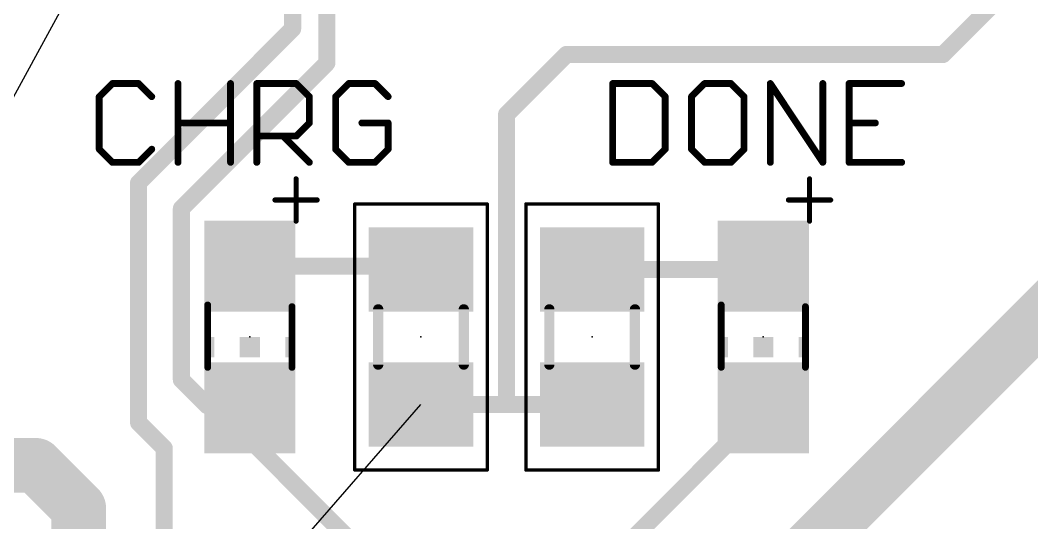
# Model space of a CAD drawing. Extents: x 0 to 46.4, y -16.3 to 38.5.
# Drawn here: x 15.01 to 30.02, y 4.23 to 11.68 of the extents above; entities that cross this region are included whole.
import ezdxf

# ---------------------------------------------------------------- set-up
doc = ezdxf.new("R2010")
doc.units = 0
for name, color, linetype in [('1', 12, 'CONTINUOUS'), ('19', 53, 'CONTINUOUS'), ('21', 40, 'CONTINUOUS'), ('23', 53, 'CONTINUOUS'), ('29', 253, 'CONTINUOUS'), ('39', 12, 'CONTINUOUS'), ('51', 253, 'CONTINUOUS')]:
    doc.layers.add(name, color=color, linetype=linetype)

# ---------------------------------------------------------------- blocks, each defined once
blk = doc.blocks.new('RECT')
blk.add_solid([(-0.5, -0.5), (0.5, -0.5), (-0.5, 0.5), (0.5, 0.5)])

msp = doc.modelspace()

# ---------------------------------------------------------------- linework, layer by layer
at = {"layer": '1'}
for points, const_width in [([(19.05, 11.557), (19.05, 14.478)], 0.254), ([(19.558, 11.049), (19.558, 14.224)], 0.254), ([(28.702, 11.176), (29.591, 12.065)], 0.254), ([(16.764, 9.271), (19.05, 11.557)], 0.254), ([(22.225, 10.287), (23.114, 11.176)], 0.254), ([(23.114, 11.176), (28.702, 11.176)], 0.254), ([(17.399, 8.89), (19.558, 11.049)], 0.254), ([(22.225, 5.985), (22.225, 10.287)], 0.254), ([(16.764, 5.715), (16.764, 9.271)], 0.254), ([(17.399, 6.35), (17.399, 8.89)], 0.254), ([(18.415, 8.035), (20.905, 8.035)], 0.254), ([(20.905, 8.035), (20.955, 7.985)], 0.254), ([(23.495, 7.985), (25.985, 7.985)], 0.254), ([(25.985, 7.985), (26.035, 8.035)], 0.254), ([(26.035, 3.175), (30.48, 7.62)], 0.8128), ([(17.399, 6.35), (17.78, 5.969)], 0.254), ([(17.78, 5.969), (18.381, 5.969)], 0.254), ([(18.381, 5.969), (18.415, 5.935)], 0.254), ([(18.415, 5.935), (18.508, 5.842)], 0.254), ([(18.415, 5.935), (18.542, 5.808)], 0.254), ([(20.955, 5.985), (22.225, 5.985)], 0.254), ([(22.225, 5.985), (23.495, 5.985)], 0.254), ([(23.495, 3.395), (26.035, 5.935)], 0.254), ([(18.542, 5.808), (18.542, 5.334)], 0.254), ([(17.145, 5.334), (16.764, 5.715)], 0.254), ([(12.192, 5.08), (15.24, 5.08)], 0.8128), ([(15.24, 5.08), (15.875, 4.445)], 0.8128), ([(17.145, 1.016), (17.145, 5.334)], 0.254), ([(18.542, 5.334), (20.955, 2.921)], 0.254), ([(15.875, 4.445), (15.875, 2.54)], 0.8128)]:
    msp.add_lwpolyline(points, dxfattribs=dict(at, const_width=const_width))
for points, const_width in [([(18.9865, 11.557, 1), (19.1135, 11.557)], 0.127), ([(19.0949, 11.5121, 1), (19.0051, 11.6019)], 0.127), ([(23.114, 11.2395, 1), (23.114, 11.1125)], 0.127), ([(23.1589, 11.1311, 1), (23.0691, 11.2209)], 0.127), ([(28.6571, 11.2209, 1), (28.7469, 11.1311)], 0.127), ([(28.702, 11.1125, 1), (28.702, 11.2395)], 0.127), ([(19.4945, 11.049, 1), (19.6215, 11.049)], 0.127), ([(19.6029, 11.0041, 1), (19.5131, 11.0939)], 0.127), ([(22.2885, 10.287, 1), (22.1615, 10.287)], 0.127), ([(22.1801, 10.3319, 1), (22.2699, 10.2421)], 0.127), ([(16.8275, 9.271, 1), (16.7005, 9.271)], 0.127), ([(16.7191, 9.3159, 1), (16.8089, 9.2261)], 0.127), ([(17.4625, 8.89, 1), (17.3355, 8.89)], 0.127), ([(17.3541, 8.9349, 1), (17.4439, 8.8451)], 0.127), ([(18.415, 8.0985, 1), (18.415, 7.9715)], 0.127), ([(20.9499, 8.0799, 1), (20.8601, 7.9901)], 0.127), ([(20.905, 7.9715, 1), (20.905, 8.0985)], 0.127), ([(23.495, 8.0485, 1), (23.495, 7.9215)], 0.127), ([(25.985, 7.9215, 1), (25.985, 8.0485)], 0.127), ([(26.0799, 7.9901, 1), (25.9901, 8.0799)], 0.127), ([(20.9101, 7.9401, 1), (20.9999, 8.0299)], 0.127), ([(25.9401, 8.0299, 1), (26.0299, 7.9401)], 0.127), ([(17.4439, 6.3949, 1), (17.3541, 6.3051)], 0.127), ([(17.3355, 6.35, 1), (17.4625, 6.35)], 0.127), ([(17.78, 6.0325, 1), (17.78, 5.9055)], 0.127), ([(17.7351, 5.9241, 1), (17.8249, 6.0139)], 0.127), ([(18.4259, 6.0139, 1), (18.3361, 5.9241)], 0.127), ([(18.4599, 5.9799, 1), (18.3701, 5.8901)], 0.127), ([(18.4599, 5.9799, 1), (18.3701, 5.8901)], 0.127), ([(18.3701, 5.8901, 1), (18.4599, 5.9799)], 0.127), ([(18.381, 5.9055, 1), (18.381, 6.0325)], 0.127), ([(20.955, 6.0485, 1), (20.955, 5.9215)], 0.127), ([(22.225, 6.0485, 1), (22.225, 5.9215)], 0.127), ([(22.1615, 5.985, 1), (22.2885, 5.985)], 0.127), ([(22.225, 5.9215, 1), (22.225, 6.0485)], 0.127), ([(23.495, 5.9215, 1), (23.495, 6.0485)], 0.127), ([(26.0799, 5.8901, 1), (25.9901, 5.9799)], 0.127), ([(18.4631, 5.7971, 1), (18.5529, 5.8869)], 0.127), ([(18.6055, 5.808, 1), (18.4785, 5.808)], 0.127), ([(18.4971, 5.7631, 1), (18.5869, 5.8529)], 0.127), ([(16.8089, 5.7599, 1), (16.7191, 5.6701)], 0.127), ([(16.7005, 5.715, 1), (16.8275, 5.715)], 0.127), ([(15.3837, 5.2237, 1), (15.0963, 4.9363)], 0.4064), ([(15.24, 4.8768, 1), (15.24, 5.2832)], 0.4064), ([(17.2085, 5.334, 1), (17.0815, 5.334)], 0.127), ([(17.1001, 5.2891, 1), (17.1899, 5.3789)], 0.127), ([(18.5869, 5.3789, 1), (18.4971, 5.2891)], 0.127), ([(18.4785, 5.334, 1), (18.6055, 5.334)], 0.127), ([(16.0782, 4.445, 1), (15.6718, 4.445)], 0.4064), ([(15.7313, 4.3013, 1), (16.0187, 4.5887)], 0.4064)]:
    msp.add_lwpolyline(points, format="xyb", dxfattribs=dict(at, const_width=const_width))
at = {"layer": '19'}
for p, q in [((1.54, -13.97), (23.876, 26.996)), ((3.54, -13.97), (20.955, 5.985))]:
    msp.add_line(p, q, dxfattribs=at)
at = {"layer": '21'}
for points, const_width in [([(16.3747, 10.7452), (16.1798, 10.5503)], 0.1016), ([(16.7645, 10.7452), (16.3747, 10.7452)], 0.1016), ([(16.9594, 10.5503), (16.7645, 10.7452)], 0.1016), ([(17.3492, 9.5758), (17.3492, 10.7452)], 0.1016), ([(18.1288, 10.7452), (18.1288, 9.5758)], 0.1016), ([(18.5186, 9.5758), (18.5186, 10.7452)], 0.1016), ([(18.5186, 10.7452), (19.1033, 10.7452)], 0.1016), ([(19.1033, 10.7452), (19.2982, 10.5503)], 0.1016), ([(19.8829, 10.7452), (19.688, 10.5503)], 0.1016), ([(20.2727, 10.7452), (19.8829, 10.7452)], 0.1016), ([(20.4676, 10.5503), (20.2727, 10.7452)], 0.1016), ([(23.7998, 10.7452), (23.7998, 9.5758)], 0.1016), ([(24.3845, 10.7452), (23.7998, 10.7452)], 0.1016), ([(24.5794, 10.5503), (24.3845, 10.7452)], 0.1016), ([(25.1641, 10.7452), (24.9692, 10.5503)], 0.1016), ([(25.5539, 10.7452), (25.1641, 10.7452)], 0.1016), ([(25.7488, 10.5503), (25.5539, 10.7452)], 0.1016), ([(26.1386, 9.5758), (26.1386, 10.7452)], 0.1016), ([(26.1386, 10.7452), (26.9182, 9.5758)], 0.1016), ([(26.9182, 9.5758), (26.9182, 10.7452)], 0.1016), ([(28.0876, 10.7452), (27.308, 10.7452)], 0.1016), ([(27.308, 10.7452), (27.308, 9.5758)], 0.1016), ([(16.1798, 10.5503), (16.1798, 9.7707)], 0.1016), ([(19.2982, 10.5503), (19.2982, 10.1605)], 0.1016), ([(19.688, 10.5503), (19.688, 9.7707)], 0.1016), ([(24.5794, 9.7707), (24.5794, 10.5503)], 0.1016), ([(24.9692, 10.5503), (24.9692, 9.7707)], 0.1016), ([(25.7488, 9.7707), (25.7488, 10.5503)], 0.1016), ([(17.3492, 10.1605), (18.1288, 10.1605)], 0.1016), ([(19.2982, 10.1605), (19.1033, 9.9656)], 0.1016), ([(20.4676, 10.1605), (20.0778, 10.1605)], 0.1016), ([(20.4676, 9.7707), (20.4676, 10.1605)], 0.1016), ([(27.308, 10.1605), (27.6978, 10.1605)], 0.1016), ([(19.1033, 9.9656), (18.5186, 9.9656)], 0.1016), ([(18.9084, 9.9656), (19.2982, 9.5758)], 0.1016), ([(16.1798, 9.7707), (16.3747, 9.5758)], 0.1016), ([(16.7645, 9.5758), (16.9594, 9.7707)], 0.1016), ([(19.688, 9.7707), (19.8829, 9.5758)], 0.1016), ([(20.2727, 9.5758), (20.4676, 9.7707)], 0.1016), ([(24.3845, 9.5758), (24.5794, 9.7707)], 0.1016), ([(24.9692, 9.7707), (25.1641, 9.5758)], 0.1016), ([(25.5539, 9.5758), (25.7488, 9.7707)], 0.1016), ([(16.3747, 9.5758), (16.7645, 9.5758)], 0.1016), ([(19.8829, 9.5758), (20.2727, 9.5758)], 0.1016), ([(23.7998, 9.5758), (24.3845, 9.5758)], 0.1016), ([(25.1641, 9.5758), (25.5539, 9.5758)], 0.1016), ([(27.308, 9.5758), (28.0876, 9.5758)], 0.1016), ([(19.1011, 9.3309), (19.1011, 8.7039)], 0.0762), ([(26.7211, 9.3309), (26.7211, 8.7039)], 0.0762), ([(18.7876, 9.0174), (19.4147, 9.0174)], 0.0762), ([(26.4076, 9.0174), (27.0347, 9.0174)], 0.0762)]:
    msp.add_lwpolyline(points, dxfattribs=dict(at, const_width=const_width))
for points, const_width in [([(16.3747, 10.7706, 1), (16.3747, 10.7198)], 0.0508), ([(16.3927, 10.7272, 1), (16.3567, 10.7632)], 0.0508), ([(16.7825, 10.7632, 1), (16.7465, 10.7272)], 0.0508), ([(16.7645, 10.7198, 1), (16.7645, 10.7706)], 0.0508), ([(17.3746, 10.7452, 1), (17.3238, 10.7452)], 0.0508), ([(18.1542, 10.7452, 1), (18.1034, 10.7452)], 0.0508), ([(18.544, 10.7452, 1), (18.4932, 10.7452)], 0.0508), ([(18.5186, 10.7706, 1), (18.5186, 10.7198)], 0.0508), ([(19.1213, 10.7632, 1), (19.0853, 10.7272)], 0.0508), ([(19.1033, 10.7198, 1), (19.1033, 10.7706)], 0.0508), ([(19.8829, 10.7706, 1), (19.8829, 10.7198)], 0.0508), ([(19.9008, 10.7272, 1), (19.8649, 10.7632)], 0.0508), ([(20.2906, 10.7632, 1), (20.2547, 10.7272)], 0.0508), ([(20.2727, 10.7198, 1), (20.2727, 10.7706)], 0.0508), ([(23.8252, 10.7452, 1), (23.7744, 10.7452)], 0.0508), ([(23.7998, 10.7706, 1), (23.7998, 10.7198)], 0.0508), ([(24.4025, 10.7632, 1), (24.3665, 10.7272)], 0.0508), ([(24.3845, 10.7198, 1), (24.3845, 10.7706)], 0.0508), ([(25.1641, 10.7706, 1), (25.1641, 10.7198)], 0.0508), ([(25.1821, 10.7272, 1), (25.1461, 10.7632)], 0.0508), ([(25.5719, 10.7632, 1), (25.5359, 10.7272)], 0.0508), ([(25.5539, 10.7198, 1), (25.5539, 10.7706)], 0.0508), ([(26.164, 10.7452, 1), (26.1132, 10.7452)], 0.0508), ([(26.1597, 10.7593, 1), (26.1175, 10.7311)], 0.0508), ([(26.9436, 10.7452, 1), (26.8928, 10.7452)], 0.0508), ([(27.308, 10.7706, 1), (27.308, 10.7198)], 0.0508), ([(27.3334, 10.7452, 1), (27.2826, 10.7452)], 0.0508), ([(28.0876, 10.7198, 1), (28.0876, 10.7706)], 0.0508), ([(16.1618, 10.5683, 1), (16.1978, 10.5323)], 0.0508), ([(16.2052, 10.5503, 1), (16.1544, 10.5503)], 0.0508), ([(16.9414, 10.5323, 1), (16.9774, 10.5683)], 0.0508), ([(19.3236, 10.5503, 1), (19.2728, 10.5503)], 0.0508), ([(19.2802, 10.5323, 1), (19.3162, 10.5683)], 0.0508), ([(19.67, 10.5683, 1), (19.706, 10.5323)], 0.0508), ([(19.7134, 10.5503, 1), (19.6626, 10.5503)], 0.0508), ([(20.4496, 10.5323, 1), (20.4855, 10.5683)], 0.0508), ([(24.6048, 10.5503, 1), (24.554, 10.5503)], 0.0508), ([(24.5614, 10.5323, 1), (24.5974, 10.5683)], 0.0508), ([(24.9512, 10.5683, 1), (24.9872, 10.5323)], 0.0508), ([(24.9946, 10.5503, 1), (24.9438, 10.5503)], 0.0508), ([(25.7742, 10.5503, 1), (25.7234, 10.5503)], 0.0508), ([(25.7308, 10.5323, 1), (25.7668, 10.5683)], 0.0508), ([(17.3492, 10.1859, 1), (17.3492, 10.1351)], 0.0508), ([(18.1288, 10.1351, 1), (18.1288, 10.1859)], 0.0508), ([(19.3162, 10.1425, 1), (19.2802, 10.1785)], 0.0508), ([(20.0778, 10.1859, 1), (20.0778, 10.1351)], 0.0508), ([(20.493, 10.1605, 1), (20.4422, 10.1605)], 0.0508), ([(20.4676, 10.1351, 1), (20.4676, 10.1859)], 0.0508), ([(27.308, 10.1859, 1), (27.308, 10.1351)], 0.0508), ([(27.6978, 10.1351, 1), (27.6978, 10.1859)], 0.0508), ([(19.2728, 10.1605, 1), (19.3236, 10.1605)], 0.0508), ([(18.5186, 9.991, 1), (18.5186, 9.9402)], 0.0508), ([(18.9264, 9.9836, 1), (18.8904, 9.9476)], 0.0508), ([(19.0853, 9.9836, 1), (19.1213, 9.9476)], 0.0508), ([(19.1033, 9.9402, 1), (19.1033, 9.991)], 0.0508), ([(16.1978, 9.7887, 1), (16.1618, 9.7527)], 0.0508), ([(16.1544, 9.7707, 1), (16.2052, 9.7707)], 0.0508), ([(16.9774, 9.7527, 1), (16.9414, 9.7887)], 0.0508), ([(19.706, 9.7887, 1), (19.67, 9.7527)], 0.0508), ([(19.6626, 9.7707, 1), (19.7134, 9.7707)], 0.0508), ([(20.4422, 9.7707, 1), (20.493, 9.7707)], 0.0508), ([(20.4855, 9.7527, 1), (20.4496, 9.7887)], 0.0508), ([(24.554, 9.7707, 1), (24.6048, 9.7707)], 0.0508), ([(24.5974, 9.7527, 1), (24.5614, 9.7887)], 0.0508), ([(24.9872, 9.7887, 1), (24.9512, 9.7527)], 0.0508), ([(24.9438, 9.7707, 1), (24.9946, 9.7707)], 0.0508), ([(25.7234, 9.7707, 1), (25.7742, 9.7707)], 0.0508), ([(25.7668, 9.7527, 1), (25.7308, 9.7887)], 0.0508), ([(16.3747, 9.6012, 1), (16.3747, 9.5504)], 0.0508), ([(16.3567, 9.5578, 1), (16.3927, 9.5938)], 0.0508), ([(16.7465, 9.5938, 1), (16.7825, 9.5578)], 0.0508), ([(16.7645, 9.5504, 1), (16.7645, 9.6012)], 0.0508), ([(19.2802, 9.5578, 1), (19.3162, 9.5938)], 0.0508), ([(19.8829, 9.6012, 1), (19.8829, 9.5504)], 0.0508), ([(19.8649, 9.5578, 1), (19.9008, 9.5938)], 0.0508), ([(20.2547, 9.5938, 1), (20.2906, 9.5578)], 0.0508), ([(20.2727, 9.5504, 1), (20.2727, 9.6012)], 0.0508), ([(23.7998, 9.6012, 1), (23.7998, 9.5504)], 0.0508), ([(24.3665, 9.5938, 1), (24.4025, 9.5578)], 0.0508), ([(24.3845, 9.5504, 1), (24.3845, 9.6012)], 0.0508), ([(25.1641, 9.6012, 1), (25.1641, 9.5504)], 0.0508), ([(25.1461, 9.5578, 1), (25.1821, 9.5938)], 0.0508), ([(25.5359, 9.5938, 1), (25.5719, 9.5578)], 0.0508), ([(25.5539, 9.5504, 1), (25.5539, 9.6012)], 0.0508), ([(26.8971, 9.5617, 1), (26.9393, 9.5899)], 0.0508), ([(27.308, 9.6012, 1), (27.308, 9.5504)], 0.0508), ([(28.0876, 9.5504, 1), (28.0876, 9.6012)], 0.0508), ([(17.3238, 9.5758, 1), (17.3746, 9.5758)], 0.0508), ([(18.1034, 9.5758, 1), (18.1542, 9.5758)], 0.0508), ([(18.4932, 9.5758, 1), (18.544, 9.5758)], 0.0508), ([(23.7744, 9.5758, 1), (23.8252, 9.5758)], 0.0508), ([(26.1132, 9.5758, 1), (26.164, 9.5758)], 0.0508), ([(26.8928, 9.5758, 1), (26.9436, 9.5758)], 0.0508), ([(27.2826, 9.5758, 1), (27.3334, 9.5758)], 0.0508), ([(19.1202, 9.3309, 1), (19.0821, 9.3309)], 0.0381), ([(26.7402, 9.3309, 1), (26.7021, 9.3309)], 0.0381), ([(18.7876, 9.0365, 1), (18.7876, 8.9984)], 0.0381), ([(19.4147, 8.9984, 1), (19.4147, 9.0365)], 0.0381), ([(26.4076, 9.0365, 1), (26.4076, 8.9984)], 0.0381), ([(27.0347, 8.9984, 1), (27.0347, 9.0365)], 0.0381), ([(19.0821, 8.7039, 1), (19.1202, 8.7039)], 0.0381), ([(26.7021, 8.7039, 1), (26.7402, 8.7039)], 0.0381)]:
    msp.add_lwpolyline(points, format="xyb", dxfattribs=dict(at, const_width=const_width))
at = {"layer": '23'}
for p in [(18.415, 6.985), (20.955, 6.985), (23.495, 6.985), (26.035, 6.985)]:
    msp.add_point(p, dxfattribs=at)
at = {"layer": '39', "const_width": 0.0508}
for points in [[(19.972, 5.012), (19.972, 8.958)], [(19.972, 8.958), (21.938, 8.958)], [(21.938, 8.958), (21.938, 5.012)], [(22.512, 5.012), (22.512, 8.958)], [(22.512, 8.958), (24.478, 8.958)], [(24.478, 8.958), (24.478, 5.012)], [(21.938, 5.012), (19.972, 5.012)], [(24.478, 5.012), (22.512, 5.012)]]:
    msp.add_lwpolyline(points, dxfattribs=at)
at = {"layer": '39', "const_width": 0.0254}
for points in [[(19.9847, 8.958, 1), (19.9593, 8.958)], [(19.972, 8.9707, 1), (19.972, 8.9453)], [(21.9507, 8.958, 1), (21.9253, 8.958)], [(21.938, 8.9453, 1), (21.938, 8.9707)], [(22.5247, 8.958, 1), (22.4993, 8.958)], [(22.512, 8.9707, 1), (22.512, 8.9453)], [(24.4907, 8.958, 1), (24.4653, 8.958)], [(24.478, 8.9453, 1), (24.478, 8.9707)], [(19.972, 5.0247, 1), (19.972, 4.9993)], [(19.9593, 5.012, 1), (19.9847, 5.012)], [(21.9253, 5.012, 1), (21.9507, 5.012)], [(21.938, 4.9993, 1), (21.938, 5.0247)], [(22.512, 5.0247, 1), (22.512, 4.9993)], [(22.4993, 5.012, 1), (22.5247, 5.012)], [(24.4653, 5.012, 1), (24.4907, 5.012)], [(24.478, 4.9993, 1), (24.478, 5.0247)]]:
    msp.add_lwpolyline(points, format="xyb", dxfattribs=at)
at = {"layer": '51'}
for points, const_width in [([(17.79, 6.535), (17.79, 7.46)], 0.1016), ([(25.41, 6.535), (25.41, 7.46)], 0.1016), ([(19.04, 6.535), (19.04, 7.435)], 0.1016), ([(20.32, 7.395), (20.32, 6.575)], 0.1524), ([(21.59, 7.395), (21.59, 6.575)], 0.1524), ([(22.86, 7.395), (22.86, 6.575)], 0.1524), ([(24.13, 7.395), (24.13, 6.575)], 0.1524), ([(26.66, 6.535), (26.66, 7.435)], 0.1016)]:
    msp.add_lwpolyline(points, dxfattribs=dict(at, const_width=const_width))
for points, const_width in [([(17.8154, 7.46, 1), (17.7646, 7.46)], 0.0508), ([(25.4354, 7.46, 1), (25.3846, 7.46)], 0.0508), ([(19.0654, 7.435, 1), (19.0146, 7.435)], 0.0508), ([(20.3581, 7.395, 1), (20.2819, 7.395)], 0.0762), ([(21.6281, 7.395, 1), (21.5519, 7.395)], 0.0762), ([(22.8981, 7.395, 1), (22.8219, 7.395)], 0.0762), ([(24.1681, 7.395, 1), (24.0919, 7.395)], 0.0762), ([(26.6854, 7.435, 1), (26.6346, 7.435)], 0.0508), ([(20.2819, 6.575, 1), (20.3581, 6.575)], 0.0762), ([(21.5519, 6.575, 1), (21.6281, 6.575)], 0.0762), ([(22.8219, 6.575, 1), (22.8981, 6.575)], 0.0762), ([(24.0919, 6.575, 1), (24.1681, 6.575)], 0.0762), ([(17.7646, 6.535, 1), (17.8154, 6.535)], 0.0508), ([(19.0146, 6.535, 1), (19.0654, 6.535)], 0.0508), ([(25.3846, 6.535, 1), (25.4354, 6.535)], 0.0508), ([(26.6346, 6.535, 1), (26.6854, 6.535)], 0.0508)]:
    msp.add_lwpolyline(points, format="xyb", dxfattribs=dict(at, const_width=const_width))

# ---------------------------------------------------------------- block references
at = {"layer": '1'}
for p, xscale, yscale, rotation in [((18.415, 8.035), 1.2, 1.2, 180), ((26.035, 8.035), 1.2, 1.2, 180), ((20.955, 7.985), 1.1, 1.4, 270), ((23.495, 7.985), 1.1, 1.4, 270), ((18.415, 5.935), 1.2, 1.2, 180), ((20.955, 5.985), 1.1, 1.4, 270), ((23.495, 5.985), 1.1, 1.4, 270), ((26.035, 5.935), 1.2, 1.2, 180)]:
    msp.add_blockref('RECT', p, dxfattribs=dict(at, xscale=xscale, yscale=yscale, rotation=rotation))
at = {"layer": '21'}
for p, xscale, yscale, rotation in [((20.9565, 7.7268), 0.65, 1.4, 270), ((23.4965, 7.7268), 0.65, 1.4, 270), ((17.815, 6.835), 0.15, 0.3, 180), ((18.415, 6.835), 0.3, 0.3, 180), ((19.015, 6.835), 0.15, 0.3, 180), ((25.435, 6.835), 0.15, 0.3, 180), ((26.035, 6.835), 0.3, 0.3, 180), ((26.635, 6.835), 0.15, 0.3, 180), ((20.9565, 6.2536), 0.65, 1.4, 270), ((23.4965, 6.2536), 0.65, 1.4, 270)]:
    msp.add_blockref('RECT', p, dxfattribs=dict(at, xscale=xscale, yscale=yscale, rotation=rotation))
at = {"layer": '29'}
for p, xscale, yscale, rotation in [((18.415, 8.035), 1.3524, 1.3524, 180), ((26.035, 8.035), 1.3524, 1.3524, 180), ((20.955, 7.985), 1.2524, 1.5524, 270), ((23.495, 7.985), 1.2524, 1.5524, 270), ((18.415, 5.935), 1.3524, 1.3524, 180), ((20.955, 5.985), 1.2524, 1.5524, 270), ((23.495, 5.985), 1.2524, 1.5524, 270), ((26.035, 5.935), 1.3524, 1.3524, 180)]:
    msp.add_blockref('RECT', p, dxfattribs=dict(at, xscale=xscale, yscale=yscale, rotation=rotation))
at = {"layer": '51', "xscale": 1.35, "yscale": 0.6, "rotation": 180}
for p in [(18.415, 7.735), (26.035, 7.735), (18.415, 6.235), (26.035, 6.235)]:
    msp.add_blockref('RECT', p, dxfattribs=at)

doc.saveas('drawing.dxf')
